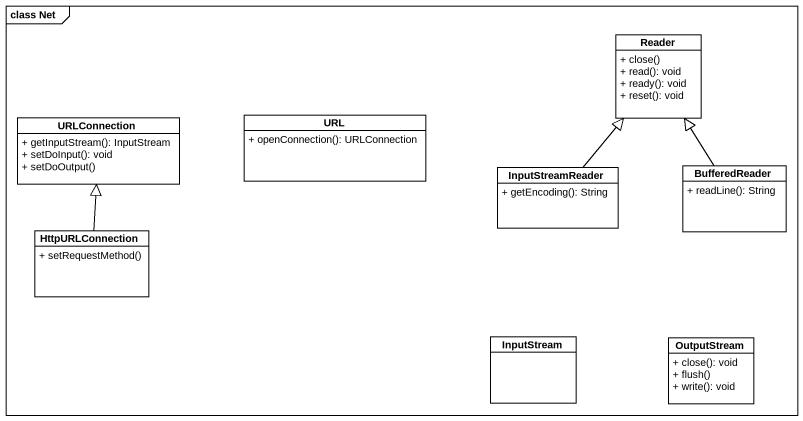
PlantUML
@startuml
mainframe class Net
hide circle
hide empty members
skinparam classAttributeIconSize 0
class Reader {
  + close()
  + read(): void
  + ready(): void
  + reset(): void
}
class URLConnection {
  + getInputStream(): InputStream
  + setDoInput(): void
  + setDoOutput()
}
class URL {
  + openConnection(): URLConnection
}
class InputStreamReader {
  + getEncoding(): String
}
class BufferedReader {
  + readLine(): String
}
class HttpURLConnection {
  + setRequestMethod()
}
class InputStream
class OutputStream {
  + close(): void
  + flush()
  + write(): void
}
InputStreamReader -up-|> Reader
BufferedReader -up-|> Reader
HttpURLConnection -up-|> URLConnection
@enduml
